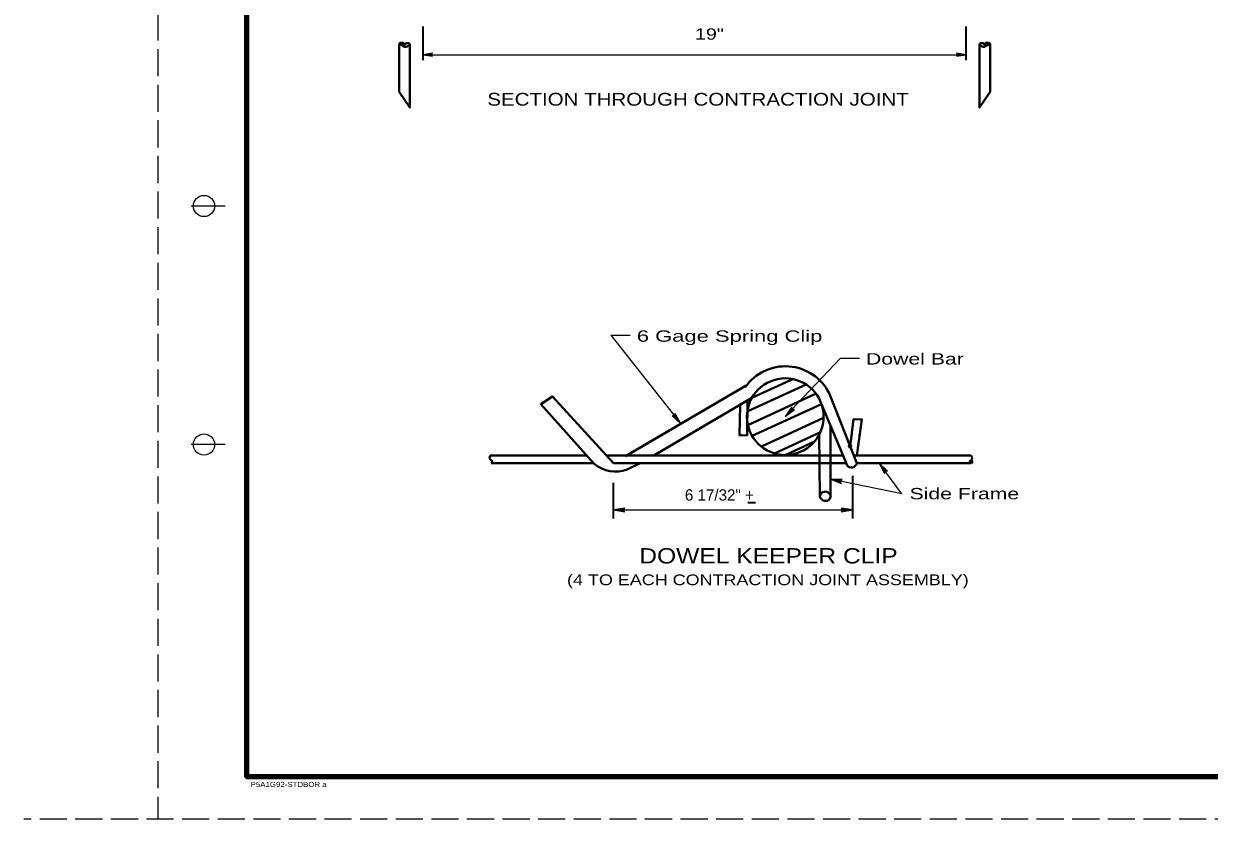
# Model space of a CAD drawing. Extents: x 36.9 to 72.2, y 19.2 to 41.2.
# Drawn here: x 36.89 to 50.81, y 19.18 to 28.52 of the extents above; entities that cross this region are included whole.
import ezdxf

# ---------------------------------------------------------------- set-up
doc = ezdxf.new("R2010")
doc.units = 0
doc.header["$LTSCALE"] = 0.053
doc.header["$PDMODE"] = 32
doc.header["$PDSIZE"] = 0.0265
doc.linetypes.add('LONG_DASHED', pattern=[7.5, 6, -1.5])
doc.layers.add('1', color=7, linetype='Continuous', lineweight=40)
doc.layers.add('61', color=7, linetype='Continuous', lineweight=25)
doc.layers.add('60', color=7, linetype='Continuous')

msp = doc.modelspace()

# ---------------------------------------------------------------- hatches: boundary and pattern name
at = {"layer": '61'}
for points in [[(41.58042, 28.15808), (41.69292, 28.13933), (41.67042, 28.15808), (41.69292, 28.17683)], [(47.9565, 28.15808), (47.844, 28.17683), (47.8665, 28.15808), (47.844, 28.13933)], [(44.60583, 23.8245), (44.53983, 23.94442), (44.539, 23.90925), (44.5045, 23.91658)], [(45.83333, 23.90833), (45.94233, 23.991), (45.90742, 23.98683), (45.90958, 24.02192)], [(46.93442, 23.36325), (46.99633, 23.24125), (46.99842, 23.27633), (47.03258, 23.26792)], [(46.365, 23.17442), (46.49267, 23.12508), (46.47075, 23.1525), (46.50175, 23.16908)], [(43.81625, 22.8135), (43.95125, 22.791), (43.92425, 22.8135), (43.95125, 22.836)], [(46.62433, 22.8135), (46.48933, 22.836), (46.51633, 22.8135), (46.48933, 22.791)]]:
    msp.add_hatch(color=256, dxfattribs=at).paths.add_polyline_path(points)

# ---------------------------------------------------------------- linework, layer by layer
at = {"layer": '1', "linetype": 'LONG_DASHED', "lineweight": 25}
for p, q in [((38.46725, 41.18142), (38.46725, 19.18142)), ((72.09225, 19.18142), (36.89225, 19.18142))]:
    msp.add_line(p, q, dxfattribs=at)
at = {"layer": '1', "lineweight": 158}
msp.add_line((39.50892, 40.68142), (39.50892, 19.68142), dxfattribs=at)
at = {"layer": '1', "lineweight": 13}
for p, q in [((39.25892, 26.38142), (38.85892, 26.38142)), ((39.25892, 23.58142), (38.85892, 23.58142))]:
    msp.add_line(p, q, dxfattribs=at)
at = {"layer": '1'}
for p, q in [((45.37375, 24.273), (43.957, 23.44558)), ((45.38708, 23.96708), (46.07733, 24.28558)), ((45.44108, 24.12908), (45.928, 24.35383)), ((45.44108, 24.12908), (44.2905, 23.4505)), ((45.39442, 23.8085), (46.19733, 24.17908)), ((46.3485, 24.184), (46.67425, 23.3635)), ((45.4445, 23.68158), (46.25808, 24.057)), ((46.25808, 24.057), (46.54683, 23.365)), ((45.55225, 23.55675), (46.28317, 23.89417)), ((45.70467, 23.477), (46.245, 23.72633)), ((46.23133, 23.70833), (46.23925, 22.96925)), ((46.365, 23.79483), (46.365, 22.96133)), ((45.83267, 23.45825), (46.17625, 23.61675)), ((42.36883, 23.4505), (43.505, 23.4505)), ((43.74675, 23.4505), (46.51117, 23.4505)), ((46.63875, 23.4505), (48.01025, 23.4505)), ((43.58333, 23.36325), (42.3805, 23.36325)), ((43.591, 23.36325), (43.58333, 23.36325)), ((46.55867, 23.36325), (43.8145, 23.36325)), ((43.97575, 23.28733), (44.12942, 23.3635)), ((46.54758, 23.36325), (46.55867, 23.33683)), ((48.02108, 23.36325), (46.66983, 23.36325))]:
    msp.add_line(p, q, dxfattribs=at)
at = {"layer": '1', "lineweight": 158}
msp.add_lwpolyline([(72.00892, 40.68142), (72.00892, 19.68142), (39.50892, 19.68142)], dxfattribs=at)
at = {"layer": '1'}
for points in [[(41.42442, 28.28625), (41.42442, 27.53625), (41.29942, 27.72375), (41.29942, 28.28625)], [(48.11242, 28.28625), (48.11242, 27.53625), (48.23742, 27.72375), (48.23742, 28.28625)], [(43.591, 23.35467), (42.96367, 24.05358), (43.10158, 24.147), (43.81792, 23.3635)], [(45.3885, 24.1025), (45.38408, 23.6885), (45.32175, 23.693), (45.295, 23.693), (45.304, 24.04467)], [(46.67425, 23.45258), (46.73208, 23.87542), (46.63425, 23.87992), (46.59417, 23.55942)]]:
    msp.add_lwpolyline(points, dxfattribs=at)
at = {"layer": '1', "lineweight": 13}
for centre in [(39.00892, 26.38142), (39.00892, 23.58142)]:
    msp.add_circle(centre, 0.125, dxfattribs=at)
at = {"layer": '1'}
msp.add_circle((45.83331, 23.9083), 0.45009, dxfattribs=at)
for centre, radius, start, end in [((41.33762, 28.31948), 0.05061, 221.01262, 302.83414), ((41.33053, 28.25221), 0.04612, 37.08872, 132.38924), ((41.37614, 28.29945), 0.05006, 198.78081, 344.73592), ((41.39899, 28.2546), 0.04063, 51.21491, 146.61264), ((48.13789, 28.2546), 0.04063, 33.38736, 128.78509), ((48.16073, 28.29945), 0.05006, 195.26408, 341.21919), ((48.20635, 28.25221), 0.04612, 47.61076, 142.91127), ((48.19925, 28.31948), 0.05061, 237.16586, 318.98738), ((45.83458, 23.92413), 0.57589, 26.82633, 145.14108), ((42.40096, 23.42846), 0.03896, 145.54972, 231.07806), ((42.37511, 23.38032), 0.01789, 287.66331, 85.58476), ((48.01855, 23.38097), 0.01769, 103.85345, 269.39462), ((47.99626, 23.42307), 0.03077, 305.91802, 64.95497), ((48.00742, 23.37968), 0.01972, 303.70949, 69.53858), ((43.83987, 23.64408), 0.38169, 229.31342, 290.84898), ((46.61046, 23.37909), 0.06689, 219.21717, 342.58696), ((46.30211, 22.96551), 0.06301, 356.21185, 176.62271), ((46.30334, 22.98509), 0.06606, 193.89745, 338.93712)]:
    msp.add_arc(centre, radius, start, end, dxfattribs=at)
for p in [(46.59417, 23.55942), (39.50892, 19.68142)]:
    msp.add_point(p, dxfattribs=at)
at = {"layer": '61', "lineweight": 35}
for p, q in [((41.58042, 28.09317), (41.58042, 28.48908)), ((47.9565, 28.09317), (47.9565, 28.48908)), ((43.81625, 22.713), (43.81625, 23.13333)), ((46.62433, 22.713), (46.62433, 23.21483)), ((45.39225, 22.902), (45.48225, 22.902))]:
    msp.add_line(p, q, dxfattribs=at)
at = {"layer": '61'}
for p, q in [((41.58042, 28.15808), (47.9565, 28.15808)), ((43.78558, 24.864), (44.01058, 24.864)), ((43.78558, 24.864), (44.60583, 23.8245)), ((46.48075, 24.59442), (45.83333, 23.90833)), ((46.48075, 24.59442), (46.70575, 24.59442)), ((47.20092, 23.00158), (46.93442, 23.36325)), ((47.20092, 23.00158), (46.365, 23.17442)), ((43.81625, 22.8135), (46.62433, 22.8135))]:
    msp.add_line(p, q, dxfattribs=at)
for points in [[(41.58042, 28.15808), (41.69292, 28.13933), (41.67042, 28.15808), (41.69292, 28.17683)], [(47.9565, 28.15808), (47.844, 28.17683), (47.8665, 28.15808), (47.844, 28.13933)], [(44.60583, 23.8245), (44.53983, 23.94442), (44.539, 23.90925), (44.5045, 23.91658)], [(45.83333, 23.90833), (45.94233, 23.991), (45.90742, 23.98683), (45.90958, 24.02192)], [(46.93442, 23.36325), (46.99633, 23.24125), (46.99842, 23.27633), (47.03258, 23.26792)], [(46.365, 23.17442), (46.49267, 23.12508), (46.47075, 23.1525), (46.50175, 23.16908)], [(43.81625, 22.8135), (43.95125, 22.791), (43.92425, 22.8135), (43.95125, 22.836)], [(46.62433, 22.8135), (46.48933, 22.836), (46.51633, 22.8135), (46.48933, 22.791)]]:
    msp.add_lwpolyline(points, close=True, dxfattribs=at)

# ---------------------------------------------------------------- texts
at = {"layer": '1', "width": 1.15}
msp.add_text('P5A1G92-STDBOR a', height=0.06, dxfattribs=at).set_placement((39.55692, 19.56042))
msp.add_text('P5A1G92-STDBOR a', height=0.06, dxfattribs=at).set_placement((39.55692, 19.56042))
at = {"layer": '60'}
for s, height, width, p in [('19"', 0.133, 1.3, (44.7725, 28.33417)), ('SECTION THROUGH CONTRACTION JOINT', 0.15, 1.2, (42.33508, 27.55967)), ('6 Gage Spring Clip', 0.133, 1.45, (44.09, 24.78817)), ('Dowel Bar', 0.133, 1.4, (46.78042, 24.52058)), ('Side Frame', 0.133, 1.4, (47.29208, 22.93817)), ('DOWEL KEEPER CLIP', 0.18, 1.2, (44.11867, 22.18475)), ('(4 TO EACH CONTRACTION JOINT ASSEMBLY)', 0.126, 1.25, (43.27067, 21.92983))]:
    msp.add_text(s, height=height, dxfattribs=dict(at, width=width)).set_placement(p)
msp.add_text('6 17/32" +', height=0.133, dxfattribs=at).set_placement((44.65458, 22.9225))

doc.saveas('drawing.dxf')
